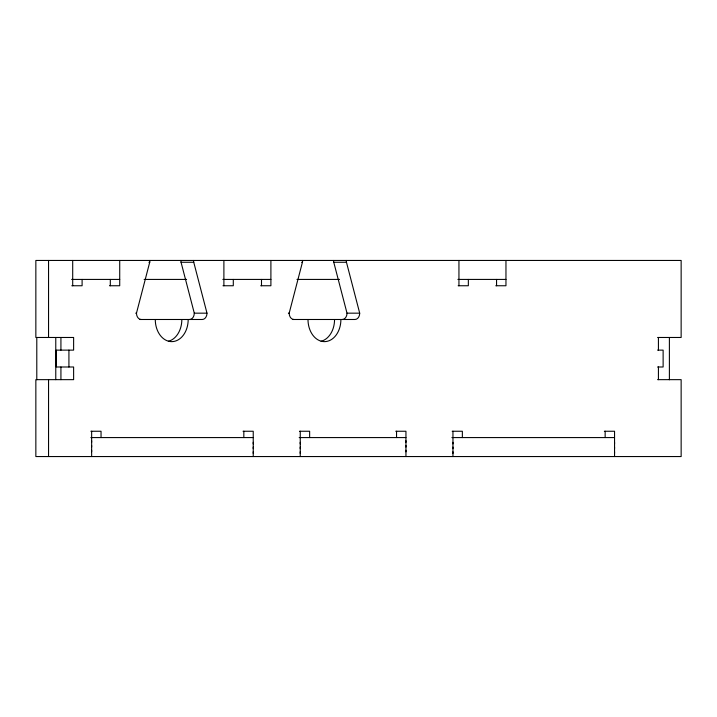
<?xml version="1.0" encoding="UTF-8"?>
<svg xmlns="http://www.w3.org/2000/svg" width="717" height="717" viewBox="0 0 717 717"><rect width="100%" height="100%" fill="white"/><g stroke="black" fill="none" stroke-linecap="round" stroke-linejoin="round"><path stroke-width="1.08" d="M60.927 350.129L60.927 337.474M91.642 451.809L91.642 450.231M91.642 447.067L91.642 445.481M91.642 442.317L91.642 440.74M253.235 453.386L253.235 451.809M253.235 448.645L253.235 447.067M253.235 443.904L253.235 442.317M300.244 453.386L300.244 451.809M300.244 448.645L300.244 447.067M300.244 443.904L300.244 442.317M405.947 451.809L405.947 450.231M405.947 447.067L405.947 445.481M405.947 442.317L405.947 440.74M452.956 453.386L452.956 451.809M452.956 448.645L452.956 447.067M452.956 443.904L452.956 442.317M614.55 453.386L614.55 451.809M614.55 448.645L614.55 447.067M614.55 443.904L614.55 442.317M658.421 379.651L658.43 366.996M141.177 319.486A6.328 4.705 90 0 1 136.472 313.168L149.719 262.261A6.328 4.705 -90 0 0 149.916 260.45M293.889 319.486A6.328 4.705 -90 0 1 289.184 313.168L302.431 262.261A6.328 4.705 90 0 0 302.628 260.45M148.921 262.261L149.719 262.261M180.854 260.45A6.328 4.705 90 0 0 181.051 262.261L193.751 262.261L206.989 313.168A6.328 4.705 -90 0 1 202.293 319.486L139.932 319.486M301.633 262.261L302.431 262.261M333.566 260.45A6.328 4.705 -90 0 0 333.763 262.261L346.463 262.261L359.701 313.168A6.328 4.705 -90 0 1 355.005 319.486L292.653 319.486M71.646 279.424L119.721 279.424M144.117 279.424L186.608 279.424M222.835 279.424L270.901 279.424M296.955 279.424L339.535 279.424M457.885 279.424L505.96 279.424M71.79 285.751L82.105 285.751L82.105 279.424M109.522 285.751L119.721 285.751L119.721 260.45M222.969 285.751L233.294 285.751L233.294 279.424M260.701 285.751L270.901 285.751L270.901 260.45M458.154 285.751L468.344 285.751L468.344 279.424M495.761 285.751L505.96 285.751L505.96 260.45M135.683 313.168L136.472 313.168M189.593 319.486A6.328 4.705 -90 0 0 194.289 313.168L206.989 313.168M288.395 313.168L289.184 313.168M342.305 319.486A6.328 4.705 90 0 0 347.01 313.168L359.701 313.168M657.632 337.474L681.141 337.474L681.15 260.45L35.85 260.45L35.85 337.474L73.627 337.474L73.618 350.129L56.231 350.129L56.231 366.996L73.618 366.996L73.627 379.651L35.85 379.651L35.85 456.55L681.15 456.55L681.141 379.651L657.632 379.651M657.57 350.129L663.126 350.129L663.126 366.996L657.57 366.996M90.853 431.249L101.043 431.249L101.043 437.576M243.036 431.249L253.235 431.249L253.235 456.55M299.455 431.249L309.645 431.249L309.645 437.576M395.748 431.249L405.947 431.249L405.947 456.55M452.167 431.249L462.357 431.249L462.357 437.576M604.35 431.249L614.55 431.249L614.55 456.55M90.853 437.576L253.235 437.576M299.186 437.576L405.947 437.576M451.898 437.576L614.55 437.576M333.763 262.261L347.01 313.168M181.051 262.261L194.289 313.168M658.421 337.474L658.43 350.129M60.927 366.996L60.927 379.651M669.391 337.474L669.391 379.759M605.148 431.249L605.148 437.576M496.558 279.424L496.558 285.751M458.943 260.45L458.943 285.751M452.956 431.249L452.956 456.55M396.546 431.249L396.546 437.576M300.244 431.249L300.244 456.55M261.499 279.424L261.499 285.751M243.834 431.249L243.834 437.576M223.892 260.45L223.892 285.751M110.31 279.424L110.31 285.751M91.642 431.249L91.642 456.55M72.704 260.45L72.704 285.751M68.922 350.129L68.922 366.996M55.774 337.474L55.774 379.651M48.55 260.45L48.55 337.474M48.55 379.651L48.55 456.55M36.791 337.474L36.791 379.759M346.463 262.261A6.328 4.705 -90 0 1 346.266 260.45M340.898 319.486A22.137 16.455 -90 0 1 324.442 341.633A22.137 16.455 -90 0 1 307.996 319.486M193.751 262.261A6.328 4.705 90 0 1 193.554 260.45M188.186 319.486A22.137 16.455 90 0 1 171.73 341.633A22.137 16.455 90 0 1 155.275 319.486M334.552 319.486A22.137 16.455 -90 0 1 321.091 341.265M181.84 319.486A22.137 16.455 90 0 1 168.378 341.265"/></g></svg>
